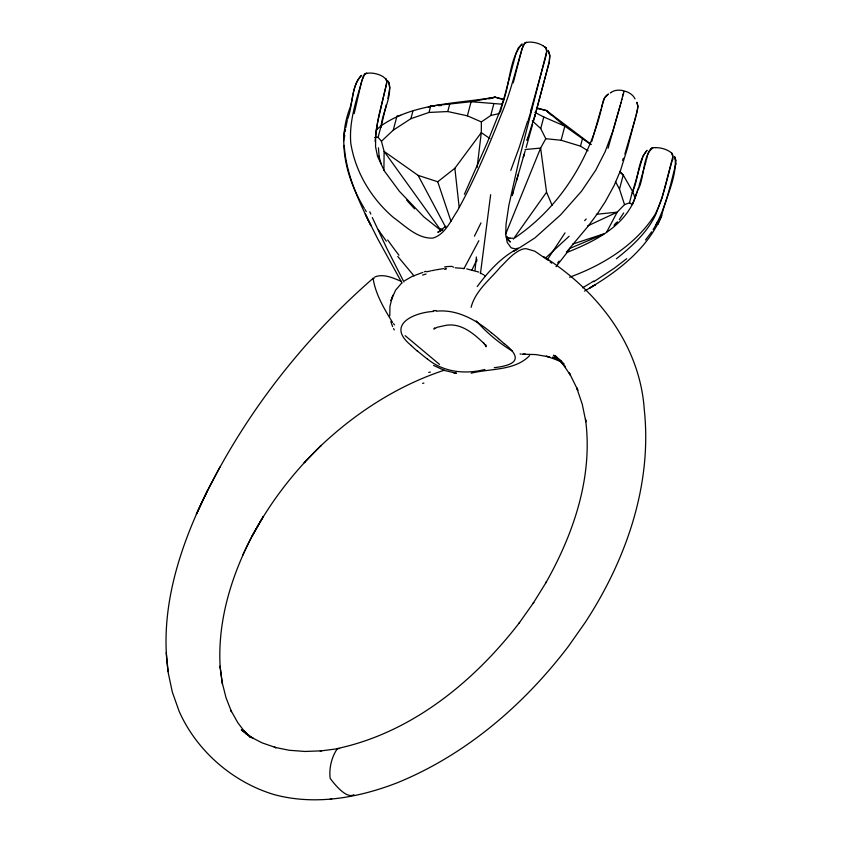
<?xml version="1.0" encoding="UTF-8"?>
<svg xmlns="http://www.w3.org/2000/svg" width="842" height="842" viewBox="0 0 842 842"><rect width="100%" height="100%" fill="white"/><g stroke="black" fill="none" stroke-linecap="round" stroke-linejoin="round"><path stroke-width="1.26" d="M499.38 113.491L490.728 115.522L481.371 121.922L481.298 132.626L477.109 167.547M383.899 170.158L384.131 151.423L381.437 141.256L378.1 137.309L374.648 137.393M378.437 147.792L379.226 158.159L378.942 156.086L381.131 163.769M653.076 229.719C665.38 209.816 670.095 186.25 675.821 163.864M584.474 291.143L595.494 284.617L589.895 287.922C619.123 270.566 648.045 247.895 661.612 215.773C665.948 196.828 676.957 177.473 675.126 157.791M375.048 141.245L377.532 122.827L386.752 82.411A10.736 6.631 -50.4 0 0 386.541 80.011L386.025 78.927L386.731 81.19L386.415 84.831L378.763 115.87L375.679 133.025L375.564 146.75L377.511 156.244L384.32 170.937L399.434 191.355L423.863 216.91L439.356 229.192M546.711 51.457L519.577 157.622L508.915 205.048L506.063 224.067L505.716 234.097L507.2 242.433L511.136 247.822L515.188 248.906L519.525 247.801L535.017 237.823L560.551 214.92L581.559 191.187L595.726 170.2L605.156 151.676L612.913 130.91L621.017 102.535M476.688 261.473L476.867 259.22M364.333 208.374C346.757 179.388 337.21 143.55 349.02 110.576C353.64 99.398 352.314 84.642 361.26 75.58M343.62 141.024L344.357 131.91M475.046 270.019L476.393 256.957M675.831 164.337L675.852 160.79L674.726 156.907M480.456 273.608L490.644 194.67M344.452 137.435L344.746 135.152M345.188 131.731L345.483 129.458M471.11 307.33C475.246 290.932 489.697 279.86 500.159 267.335C506.926 260.852 513.052 252.779 522.072 249.316A14.24 11.199 -51 0 1 526.376 248.727L534.775 251.179L548.437 260.546M374.448 278.113A14.24 3.115 50.1 0 0 373.08 278.134C375.248 293.69 384.289 309.13 392.614 322.507M345.746 127.826L347.272 120.438M381.047 127.121C382.047 112.481 391.909 98.198 389.151 83.442M354.177 113.628L361.713 80.864L364.754 74.201A8.483 5.315 78.8 0 1 365.67 73.58L365.849 73.507M381.11 126.763L386.289 104.755M347.557 119.196C353.145 105.303 350.651 86.621 361.597 75.338M387.92 98.482L389.878 87.4L388.457 81.948M500.327 111.997L516.02 53.309L518.346 47.826L522.124 44.026M636.184 115.238L637.889 106.797L636.92 102.261L637.889 105.818L637.457 110.049L627.448 148.203L620.47 170.621L614.102 185.577L605.124 201.975L597.325 213.847L587.832 226.551L566.371 252.19M378.1 137.309L381.152 125.753C414.285 102.798 456.943 103.871 495.128 97.188L503.769 99.24M381.437 141.256L393.256 130.173L396.982 116.049L400.655 115.365M393.256 130.173L410.885 118.68L412.854 111.228M410.885 118.68L428.988 112.449L430.672 106.05L471.11 101.703L495.128 97.188L503.916 99.84M428.988 112.449L447.755 111.544L449.723 104.103M481.371 121.922L467.384 115.828L471.11 101.703L502.6 104.24M490.728 115.522L493.78 103.966M533.312 121.785L535.175 114.838M505.474 234.571L540.617 148.087L545.784 138.709L540.732 128.563L543.785 116.996L534.817 112.344M545.784 138.709L561.098 140.256L564.824 126.132L546.374 110.544L536.722 107.808M588.021 150.813L580.496 146.15L582.464 138.698L564.824 126.132L543.785 116.996M608.356 94.157C605.156 95.599 603.735 99.145 602.851 102.303C591.526 156.401 560.898 206.743 514.757 237.907M601.377 107.713L604.451 98.072L608.271 94.188M622.512 96.872L623.269 94.051M621.733 99.83L622.659 96.346M620.638 103.987L621.901 99.198M635.805 116.68L624.859 154.023M606.735 231.939L617.175 212.173L624.522 204.617L619.501 189.145L623.238 175.02L619.628 171.326M624.522 204.617L629.479 202.838L632.531 191.281L623.238 175.02L620.249 172.494M646.203 160.748L638.941 186.314M646.582 159.296C647.54 154.612 649.161 146.613 655.508 147.603M534.628 116.901L535.249 114.554M600.988 109.207L591.737 141.593M620.238 105.492L608.061 148.255M623.038 94.893L623.596 92.82M623.512 93.146L623.985 91.378M513.325 191.345L512.178 195.555L525.208 150.729M646.772 150.602L642.983 156.128L632.289 192.755M532.618 124.321L526.134 147.497M535.817 112.512L549.279 61.95L549.784 55.13L548.184 50.52M516.388 180.946L518.493 173.736M513.262 82.853L522.008 48.741L524.724 43.258A8.483 5.315 79.1 0 1 525.65 42.637L525.818 42.553A8.978 5.61 79.7 0 1 526.039 42.479L529.45 42.1A21.187 16.882 14.9 0 1 542.879 45.647M502.242 103.808C510.284 84.989 508.631 60.214 521.798 44.258M523.608 156.191L523.292 157.296L524.261 153.991M530.839 110.502L545.584 57.435L546.69 51.909L546.1 48.141L546.447 48.92A10.599 6.547 -50.1 0 1 546.7 51.457M527.608 121.143L518.977 148.129L510.789 170.379M632.521 191.892C638.815 178.767 637.278 161.611 647.056 150.329M502.516 102.85L499.338 112.554M637.583 190.576C644.73 179.041 642.12 155.844 652.813 147.824M638.404 187.934L632.731 203.796M527.997 137.393L526.987 140.382L535.375 113.986L549.268 61.95L549.858 56.035L548.584 51.236M641.636 160.054L641.909 159.254M392.246 297.1L389.941 306.351L389.793 315.887M392.93 295.153L391.025 300.605L395.593 290.153L401.655 283.091M637.036 192.039C628.395 224.814 595.641 241.033 566.677 252.547M499.643 111.691L487.192 142.814L464.374 194.313M622.575 160.401L623.364 158.254M523.25 45.352C515.978 68.202 510.926 91.841 501.495 114.007C488.339 147.076 474.499 179.999 457.206 211.153C450.586 220.857 445.123 234.508 432.82 238.107C417.39 238.823 405.107 225.814 393.456 217.51C371.354 198.607 355.313 172.042 350.788 143.161C348.82 120.29 357.071 97.998 363.281 76.296A9.399 5.894 78.9 0 1 365.607 73.57L365.786 73.528A9.062 5.684 78.4 0 1 366.123 73.401L369.48 73.054A21.187 16.945 15.1 0 1 382.942 76.559L385.899 79.032A21.187 9.22 -12.8 0 1 386.362 80.474M219.983 466.921L207.385 490.718L196.386 514.251C237.118 424.179 298.373 343.547 372.785 278.607M207.542 490.444C179.977 546.153 159.17 608.745 168.126 671.6M471.846 270.166L476.098 261.273M252.168 535.912L263.125 516.778L252.168 535.912C231.182 576.275 217.299 621.649 220.194 667.517L220.046 666.348L222.204 682.578L226.024 697.734L231.476 711.701L230.782 710.143L237.812 722.731L246.348 733.898L243.885 730.751L250.832 737.487M242.717 555.215C261.452 513.957 288.606 476.804 321.191 445.407L304.162 462.742L304.972 461.911M478.856 240.717L463.847 268.872M655.96 224.961L657.665 221.667M656.181 224.551L657.749 221.499M623.701 212.931L619.323 219.562M565.035 232.855L548.068 258.589M651.719 231.813L645.53 239.991M477.235 286.564C487.465 272.703 499.285 259.262 514.346 250.527M513.304 239.117L546.553 192.176L540.617 148.087L525.04 149.539M434.746 327.801L433.851 329.054L437.303 327.233L445.976 325.338C461.184 322.739 473.962 333.748 484.066 343.568L483.476 342.926L485.918 346.178M440.155 229.34L384.131 151.423L418.106 175.378L437.735 181.756L454.859 168.274L481.298 132.626L489.897 138.541M556.057 266.651L569.413 249.527M557.678 262.925L559.13 261.062M353.851 794.711C346.504 799.279 334.285 783.986 330.19 778.366C328.833 768.451 331.716 756.558 337.474 748.517C411.854 732.572 474.067 681.61 519.609 622.47L519.167 623.017L533.744 602.451L533.218 603.209L546.49 581.78L545.89 582.759C573.686 533.544 593.2 476.467 585.516 419.337L585.874 421.758L582.243 404.171L576.644 387.72L577.896 390.33L569.139 372.553L570.518 375.332L561.298 361.776L565.561 367.07L554.941 355.44L561.319 361.207M584.643 220.636L586.19 218.973M529.618 355.577C514.83 370.975 490.476 368.333 471.236 373.174M614.755 224.53L617.47 221.804M614.029 225.256L616.744 222.541M445.902 226.245L438.008 232.15L442.713 229.74L438.008 232.15M569.108 236.265L546.437 257.22M320.213 446.376C355.692 412.738 397.803 385.499 444.397 370.164M376.216 130.005L381.152 125.753M610.303 93.03L610.839 92.599M616.407 258.778C629.1 248.643 641.509 237.665 650.487 223.983A102.398 90.62 4 0 0 655.571 214.92L662.012 198.091L672.769 156.959A10.736 6.631 -50.1 0 0 672.558 154.56C671.2 150.865 674.263 159.822 672.2 160.485C667.085 178.357 663.633 196.944 655.486 213.763C636.257 244.675 603.198 264.988 569.581 277.228M626.722 258.662L614.376 268.156L593.757 281.744M404.644 280.733L412.159 276.397L422.873 272.398M651.75 148.329L652.75 147.845M526.429 42.363L525.692 42.826A21.187 9.157 42.1 0 0 524.998 43.405M591.084 282.68L593.789 280.996M590.179 283.249L582.569 287.848M516.483 249.632L513.146 251.316L517.946 248.969M587.611 225.94L617.175 212.173L596.346 214.289M428.315 107.102L430.672 106.05L434.609 105.85M569.855 248.411L603.703 234.118M374.89 276.913C383.794 273.408 393.372 278.144 401.581 281.46M366.07 73.422L366.849 73.254L365.723 73.78A21.187 9.157 42.1 0 0 364.933 74.464M572.592 244.138L603.64 233.918M526.271 42.405L526.166 42.426A9.062 5.684 78.5 0 0 525.766 42.584L525.65 42.637A9.399 5.883 79.3 0 0 523.292 45.394M488.844 98.914L495.128 97.188M426.747 271.861L427.357 271.692M427.978 271.534L430.82 270.882M431.778 270.682L434.967 270.05M435.893 269.872L443.587 268.598M494.254 367.67C514.104 365.354 524.44 359.545 504.432 343.736M484.918 369.47C465.173 374.595 443.176 372.227 427.157 358.755M320.181 751.001L339.547 748.506M525.208 354.008L522.598 354.187L535.891 354.577L549.763 357.019L546.279 356.187L559.246 360.744L552.562 357.145L562.498 362.702M166.253 652.508L168.242 672.884L172.305 692.008L179.104 711.227C196.618 750.822 232.56 782.039 273.903 794.522C315.003 805.741 358.66 797.816 397.635 782.628C466.015 754.632 523.829 704.891 568.308 646.488L585.232 622.417C626.016 560.035 652.276 485.076 644.298 409.833C639.962 344.82 597.104 290.395 543.595 256.557M512.578 238.107L509.81 238.423L510.484 238.391L506.147 236.949M330.274 799.216L331.727 799.047M433.598 311.424C413.748 312.487 385.31 324.959 411.412 345.588M445.207 268.43L446.239 268.335M436.261 311.193C455.722 309.151 473.962 318.697 488.686 330.559A147.034 50.341 23.3 0 1 491.37 332.758M438.535 105.66L441.155 105.524M321.644 750.832L305.078 751.464L289.248 750.275L274.303 747.254L276.113 747.685L262.251 742.918L249.506 736.403L253.179 738.35L241.307 729.867L250.527 737.371M455.206 267.819L463.774 268.451M453.47 372.796L456.543 373.227L444.555 370.512L433.577 365.428M520.061 353.924L521.314 354.103M635.005 98.893L634.879 98.609A21.187 14.682 -8.8 0 0 626.448 91.631L621.743 90.357A21.187 14.63 39 0 0 611.355 92.231M466.721 268.893L478.845 272.092M447.755 111.544L467.384 115.828M536.417 108.344L546.374 110.544L591.042 144.256M439.219 228.708L441.945 229.392M561.098 140.256L580.496 146.15M482.792 274.376L483.918 274.871M512.346 351.093C498.938 342.957 486.634 332.664 476.267 320.897M629.479 202.838L632.626 204.638M542.911 45.615L546.069 48.089L545.458 47.447M671.948 153.328L671.727 153.065A8.22 5.084 -48.6 0 0 671.306 152.665L668.969 151.118A21.187 16.882 14.9 0 0 655.518 147.666M582.464 138.698L590.916 144.592M439.524 364.428L405.181 335.684M561.635 361.565L553.457 355.229L564.003 363.733M491.486 332.758L498.601 338.621M550.047 261.873L551.668 263.209M417.2 350.84L424.326 356.65A147.866 87.347 4.8 0 0 427.094 358.787M508.031 240.023L510.326 242.033L507.41 238.212M532.291 120.848L540.732 128.563M545.121 47.068L545.332 47.289A8.115 5.01 -51.5 0 1 545.637 47.52L545.89 47.826M546.374 110.544L550.942 114.933M406.665 200.154L414.559 208.805M414.032 275.934L397.771 256.4M671.432 152.855L671.927 153.591A21.187 9.199 -12.5 0 1 672.432 155.338M393.561 323.686L394.53 324.854M545.521 47.541L545.869 48.089A21.187 9.199 -12.5 0 1 546.29 49.225M386.373 241.201L380.963 233.539M378.374 229.761L380.31 232.592M388.551 82.158L389.12 83.295M387.573 80.558L388.667 82.348M364.975 209.458L366.259 211.626M674.663 156.844L674.968 157.412M402.023 283.017L377.448 238.349L365.312 214.11L371.059 225.782L368.364 220.52M615.407 181.451L619.501 189.145M418.106 175.378L445.786 227.498M403.939 281.986L387.11 248.948L372.311 217.562M393.572 328.58L394.277 329.959M368.312 220.404C356.871 196.765 345.82 171.936 344.241 145.382M369.785 211.774L370.796 214.089M546.553 192.176L552.078 205.227M632.531 191.281L635.121 197.933M506.884 236.455L507.842 239.023M392.604 326.601L390.814 321.444M437.735 181.756L450.986 221.309M675.81 160.612L675.337 158.549M486.045 346.82L485.623 344.799L485.75 345.43M220.046 666.348L222.32 683.872M454.859 168.274L459.164 207.311M433.293 310.782A107.218 74.128 40.7 0 1 435.956 310.519M498.359 338.61A167.169 57.13 23.3 0 1 504.2 343.715M422.568 383.342A159.738 0.663 -11.1 0 1 423.894 383.089M430.346 372.09A136.383 2.821 -10 0 1 428.704 372.385M417.095 350.882A168.084 99.367 4.8 0 1 411.296 345.63M531.702 108.786A102.398 5.673 -72.3 0 1 528.302 120.027M480.971 222.888A660.202 383.826 -74.6 0 1 474.435 236.16M452.975 267.135A15.145 9.609 20.6 0 1 453.733 267.103M444.587 266.935A34.448 15.935 15.9 0 1 452.238 266.419M444.534 269.324A53.983 21.155 12.9 0 1 446.134 269.187M424.421 271.766A53.972 25.313 10.5 0 1 425.926 271.303M422.589 275.092A34.427 14.735 7.3 0 1 426.084 274.039M398.961 255.231A660.202 550.037 -61.9 0 1 387.699 239.97M480.329 273.303A6.01 2.6 23.1 0 1 482.066 273.818M484.539 275.744A18.903 7.252 21.8 0 1 485.192 276.092M650.582 149.487A21.187 9.157 42.1 0 1 651.761 148.339M661.612 215.773L657.623 224.509L661.612 215.773"/></g></svg>
